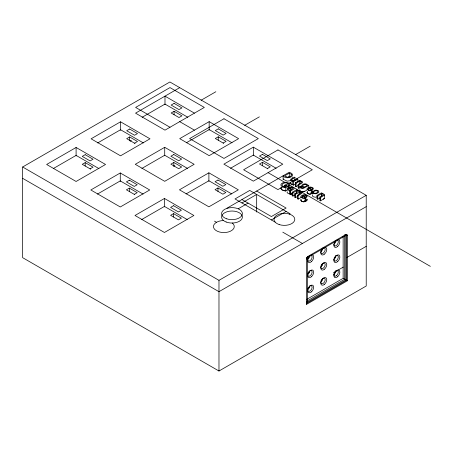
<?xml version="1.0" encoding="UTF-8"?>
<svg xmlns="http://www.w3.org/2000/svg" width="453" height="453" viewBox="0 0 453 453"><rect width="100%" height="100%" fill="white"/><g stroke="black" fill="none" stroke-linecap="round" stroke-linejoin="round"><path stroke-width="0.68" d="M324.382 198.272L324.286 194.552A2.65 1.529 0 0 0 323.408 193.861L322.921 193.674A2.106 1.217 0 0 0 322.111 193.561L321.522 193.59L321.522 196.308M324.382 194.869L324.365 194.988A2.061 1.189 0 0 1 324.042 195.441L320.65 197.451L319.903 197.021L319.903 200.419L320.65 200.849L324.371 198.363L323.363 199.286M302.593 185.849L303.312 185.045A5.521 3.188 0 0 1 303.516 184.92A3.777 2.18 0 0 1 304.201 184.597A1.971 1.138 0 0 1 305.062 184.422M289.727 188.21L289.529 187.236L289.71 188.261M301.019 199.49L300.871 200.475L301.925 201.398L303.476 201.817L305.09 201.591L305.09 198.193L304.416 197.689L303.527 197.831A1.427 0.827 0 0 1 303.142 197.808A1.489 0.861 0 0 1 302.785 197.729L302.015 197.287A1.659 0.957 0 0 1 301.84 196.998A1.84 1.059 0 0 1 301.828 196.676C302.927 194.229 305.996 200 307.111 196.557A2.712 1.569 0 0 0 307.1 196.064A2.537 1.467 0 0 0 306.828 195.617L304.773 194.728A2.758 1.591 0 0 0 303.901 194.722L302.174 195.22L300.871 196.33A2.599 1.501 0 0 0 300.837 196.993L302.938 198.352A2.435 1.41 0 0 0 304.229 198.386L305.09 198.193M300.962 199.569C299.914 201.732 305.175 202.44 304.671 201.279M313.533 191.908L314.122 191.376A4.96 2.865 0 0 1 314.637 191.087L315.356 190.821A1.812 1.048 0 0 1 315.956 190.73A1.755 1.014 0 0 1 317.808 191.862A1.897 1.093 0 0 1 317.615 192.208L317.043 192.678A5.243 3.024 0 0 1 316.726 192.853L315.786 193.204A1.767 1.019 0 0 1 315.282 193.267A1.744 1.008 0 0 1 313.414 192.197M299.173 194.711L299.269 191.846A1.512 0.872 0 0 0 299.32 191.477A1.569 0.906 0 0 0 299.218 191.257L298.918 190.968A2.928 1.693 0 0 0 298.589 190.764L298.351 190.656A2.078 1.2 0 0 0 297.717 190.481A2.242 1.297 0 0 0 296.641 190.464L296.641 193.188M307.366 191.659L307.026 192.644L307.938 193.629L309.575 194.139L311.302 193.924L311.302 190.526L310.628 190.022L309.739 190.164A1.427 0.827 0 0 1 309.354 190.141A1.489 0.861 0 0 1 308.991 190.062L308.227 189.62A1.659 0.957 0 0 1 308.051 189.331A1.84 1.059 0 0 1 308.04 189.014C309.133 186.562 312.208 192.332 313.323 188.89A2.712 1.569 0 0 0 313.312 188.397A2.537 1.467 0 0 0 313.04 187.95L310.985 187.061A2.758 1.591 0 0 0 310.112 187.055L308.385 187.553L307.083 188.669A2.599 1.501 0 0 0 307.049 189.326L309.15 190.685A2.435 1.41 0 0 0 310.441 190.719L311.302 190.526M291.726 179.558L295.011 177.559L295.011 180.277M307.293 191.738C305.775 193.935 311.398 194.858 310.883 193.612M288.312 187.921L288.635 184.15A2.882 1.665 0 0 0 287.972 183.493M312.785 194.779L312.644 194.943A2.639 1.523 0 0 0 312.411 195.526A2.741 1.58 0 0 0 313.006 196.528L313.102 196.596A3.788 2.186 0 0 0 313.391 196.772L315.407 197.253L317.327 196.783M289.235 188.221L289.235 185.504L289.773 184.66A2.441 1.41 0 0 0 289.773 184.36L289.603 183.941A3.924 2.265 0 0 0 289.24 183.522L288.708 183.12A5.815 3.358 0 0 0 288.085 182.78L286.568 182.31A3.352 1.937 0 0 0 285.481 182.231L284.359 182.355A5.26 3.035 0 0 0 282.785 182.859L281.568 183.646A4.655 2.684 0 0 0 281.075 184.252L280.945 184.569A3.528 2.038 0 0 0 280.945 185.209L281.075 185.532A4.643 2.684 0 0 0 281.562 186.143L281.908 186.426A5.538 3.199 0 0 0 282.491 186.783A5.396 3.114 0 0 0 284.773 187.485L285.792 187.599L288.046 186.296L288.046 188.335M287.417 191.879L287.321 191.964A1.585 0.912 0 0 0 287.157 192.253A1.738 1.008 0 0 0 287.157 192.57L287.898 193.312A3.284 1.897 0 0 0 288.867 193.703A2.865 1.653 0 0 0 289.15 193.765L290.163 193.878M312.887 192.95L312.168 193.454L312.796 193.029M308.759 185.492L303.278 188.414A2.084 1.206 0 0 1 302.451 188.476L302.281 188.471A2.525 1.461 0 0 1 301.585 188.346L300.214 187.695L299.626 186.863A1.512 0.872 0 0 1 299.733 186.517C299.977 185.809 301.205 186.353 300.639 186.846A0.781 0.453 0 0 0 300.628 187.004L301.941 187.865A1.257 0.725 0 0 0 302.191 187.904A1.376 0.793 0 0 0 302.797 187.882L304.167 187.27L303.414 187.236A2.072 1.2 0 0 1 302.757 187.078L301.834 186.483L301.619 185.707A3.347 1.931 0 0 1 301.964 185.073L302.474 184.643A4.689 2.707 0 0 1 303.017 184.337A4.02 2.322 0 0 1 304.082 183.969L304.835 183.856A2.384 1.376 0 0 1 306.262 184.02L307.213 184.535A2.129 1.229 0 0 1 307.502 184.937L307.536 185.402L308.068 185.096L308.759 185.492L308.759 187.536M301.602 186.727L301.941 186.523L300.52 187.349M292.162 193.522L290.837 194.36L292.411 193.38M22.65 166.993L169.898 81.982L366.222 195.328L366.222 286.007L218.975 371.018L22.65 257.672L22.65 166.993L218.975 280.339L366.222 195.328M76.098 147.468L46.648 164.473L76.098 181.472L105.543 164.473L76.098 147.468L76.098 155.911M120.543 121.812L91.093 138.811L120.543 155.815L149.988 138.811L120.543 121.812L120.543 130.254M179.711 87.65L135.538 113.154L164.988 130.153L204.337 107.423L169.983 87.588L135.628 107.423L169.983 127.259M53.256 168.59L76.098 155.402L98.935 168.59M97.701 142.927L120.543 129.745L143.38 142.927M142.151 117.27L164.988 104.082L187.825 117.27M90.102 168.856L93.046 167.157L85.192 162.621L82.248 164.32L90.628 169.162M134.547 143.193L137.491 141.495L129.637 136.959L126.693 138.663L135.073 143.499M174.082 111.302L171.138 113.001L178.992 117.537L181.936 115.832L174.082 111.302L174.082 114.7M130.164 141.206L131.387 140.498M201.16 100.215L215.849 91.738M120.272 172.972L90.821 189.977L120.272 206.976L149.716 189.977L120.272 172.972L120.272 181.415M164.716 147.31L135.266 164.314L164.716 181.319L194.161 164.314L164.716 147.31L164.716 155.753M209.161 121.653L179.711 138.652L209.161 155.656L238.612 138.652L209.161 121.653L209.161 130.096M97.429 194.094L120.272 180.906L143.108 194.094M141.88 168.431L164.716 155.249L187.553 168.431M186.325 142.774L209.161 129.586L231.998 142.774M134.275 194.36L137.219 192.661L129.365 188.125L126.421 189.824L134.801 194.665M173.81 162.463L170.866 164.167L178.72 168.697L181.664 166.998L173.81 162.463L173.81 165.866M223.165 143.04L226.109 141.336L218.255 136.806L215.311 138.505L223.691 143.341M173.663 166.319L174.886 165.611M244.66 125.328L259.348 116.851M164.445 198.476L134.994 215.481L164.445 232.48L193.89 215.481L164.445 198.476L164.445 206.919M208.89 172.814L179.439 189.818L208.89 206.823L238.34 189.818L208.89 172.814L208.89 181.257M253.335 147.157L223.884 164.156L253.335 181.16L282.785 164.156L253.335 147.157L253.335 155.6M141.608 219.597L164.445 206.409L187.282 219.597M186.053 193.935L208.89 180.753L231.726 193.935M230.498 168.278L253.335 155.09L276.171 168.278M173.539 213.629L170.594 215.328L178.448 219.864L181.393 218.159L173.539 213.629L173.539 217.027M217.984 187.967L215.039 189.665L222.893 194.201L225.837 192.502L217.984 187.967L217.984 191.37M267.338 168.539L270.282 166.84L262.429 162.31L259.484 164.009L267.865 168.844M295.475 154.666L310.163 146.189M226.93 208.216L289.201 172.265C298.544 175.515 286.07 180.622 283.114 175.781L283.114 179.178L287.106 181.149L290.616 180.622M291.483 174.518A5.391 3.114 0 0 0 290.549 173.895L289.291 173.148L284.637 175.832L285.939 176.579M241.947 202.95L256.675 194.445L256.675 212.038M283.114 179.178L283.499 178.963M287.836 177.383L289.291 176.545L289.926 176.913M238.278 208.765L248.097 203.097M284.75 187.259L284.75 185.22L285.464 184.807L288.046 186.296M295.633 183.861L293.431 185.135L292.763 184.75L292.763 181.347L293.408 180.974L292.513 180.985A2.157 1.246 0 0 1 291.726 180.815L291.489 180.719A2.554 1.472 0 0 1 290.6 179.954L290.554 179.586A1.806 1.042 0 0 1 290.713 179.303L290.764 179.246A2.441 1.41 0 0 1 290.928 179.094L294.263 177.123L295.011 177.559M292.763 181.347L293.431 181.732L297.836 179.19L297.836 181.908M298.465 185.26L296.058 186.653L295.311 186.223L295.311 182.819L299.722 180.277L300.39 180.662L299.767 181.024L299.767 183.748M292.763 184.75L293.244 184.467M295.311 182.819L296.058 183.25L298.878 181.647L300.124 181.41A1.676 0.968 0 0 1 300.837 181.579A1.948 1.127 0 0 1 301.16 181.744L301.228 181.789A1.291 0.747 0 0 1 301.511 182.18A1.008 0.583 0 0 1 301.426 182.463L298.148 184.456L298.148 187.859L298.895 188.289L299.569 187.899M287.485 190.022L285.792 190.996L284.076 190.758L281.908 189.824L280.922 188.527L281.075 187.65L280.996 188.771L281.908 189.824L285.792 190.996L285.792 187.599M295.311 186.223L295.86 185.906M298.148 184.456L298.895 184.892L302.287 182.882A2.061 1.189 0 0 0 302.615 182.429L302.53 181.993A2.65 1.529 0 0 0 301.653 181.302L301.166 181.115A2.106 1.217 0 0 0 300.35 180.996L299.767 181.024M298.148 187.859L298.482 187.667M295.22 194.779L292.932 196.098L292.185 195.668L292.185 192.27L296.596 189.722L297.264 190.107L296.641 190.464M292.185 192.27L292.932 192.701L296.483 190.872A1.297 0.747 0 0 1 297.134 190.86A1.552 0.895 0 0 1 297.887 191.098L298.216 191.404A0.776 0.447 0 0 1 298.233 191.591L294.807 193.782L294.807 197.18L295.549 197.61L297.791 196.319M292.185 195.668L292.734 195.351M294.807 193.782L295.549 194.212L299.563 192.344A1.416 0.815 0 0 1 300.124 192.44L300.248 192.491A1.75 1.008 0 0 1 300.554 192.644L300.611 192.684A1.093 0.629 0 0 1 300.849 193.023A0.883 0.51 0 0 1 300.73 193.312L297.417 195.288L297.417 198.691L298.159 199.116L301.183 197.372M304.948 191.092C303.408 192.236 301.002 192.14 299.756 190.622C299.977 189.286 299.552 189.688 299.835 190.741C301.958 193.04 305.384 191.285 307.327 189.722M294.807 197.18L295.163 196.976M297.417 195.288L298.159 195.719L301.902 193.329A1.455 0.844 0 0 0 301.941 193.018L300.86 192.123L299.173 191.987M297.417 198.691L297.763 198.488M271.398 219.948L286.12 211.449M320.22 197.825L317.813 199.212L317.066 198.782L317.066 195.385L321.477 192.836L322.151 193.227L321.522 193.59M317.066 195.385L317.813 195.815L320.633 194.212L321.879 193.969A1.676 0.968 0 0 1 322.598 194.139A1.948 1.127 0 0 1 322.915 194.303L322.983 194.348A1.291 0.747 0 0 1 323.266 194.739A1.008 0.583 0 0 1 323.182 195.028L319.903 197.021M289.546 214.139L290.163 213.782L249.728 190.436L235.005 198.941L275.113 222.095M317.066 198.782L317.615 198.465M319.903 200.419L320.237 200.226M366.222 206.664L218.975 291.675L22.65 178.329M307.932 256.415L345.803 234.546A2.208 1.274 -60 0 1 347.372 235.458L347.377 280.792L306.539 304.371L306.539 258.125A1.104 0.64 -60 0 1 306.67 257.542M346.59 257.672L366.222 246.336M333.476 272.768L343.289 267.1M306.658 299.41L343.136 278.346L343.136 236.228M306.653 301.228L344.71 279.258L345.803 279.886L345.803 235.452L344.71 234.824M306.539 302.559L345.803 279.886M289.773 188.595C289.042 186.415 291.862 186.846 292.978 187.519A5.974 3.448 0 0 1 293.38 187.763L293.77 188.063A2.407 1.387 0 0 1 293.952 188.278L294.088 188.59A1.166 0.674 0 0 1 294.088 188.703A1.455 0.838 0 0 1 294.003 188.912L290.894 190.911A2.361 1.365 0 0 0 290.554 191.325L290.554 194.728L289.773 194.275L289.773 190.877A2.271 1.314 0 0 1 290.169 190.475M290.571 190.005C287.972 190.713 287.746 187.57 290.271 188.935A8.613 4.972 0 0 0 291.76 189.49L291.5 189.631A2.712 1.569 0 0 1 290.588 190.028M287.859 177.197L289.982 176.653L291.562 175.396A2.316 1.336 0 0 0 291.539 174.598M288.312 185.198L289.235 185.504M194.433 113.154L164.988 96.149L164.988 104.592M297.836 179.19L297.089 178.759L293.742 180.549A1.331 0.764 0 0 1 293.091 180.605L292.972 180.594A1.767 1.019 0 0 1 291.975 180.266L291.789 180.113A1.116 0.646 0 0 1 291.721 179.558M311.845 189.331L309.382 187.91A1.812 1.048 0 0 1 311.426 187.684A1.812 1.048 0 0 1 312.53 188.691M310.781 192.831L312.179 193.448L312.015 190.141M179.711 121.653L194.433 130.153M268.057 172.661L284.592 182.208M289.495 185.034L430.35 266.358M303.17 195.577L305.633 196.998A2.276 1.314 0 0 0 306.222 196.359M284.75 185.22L286.539 186.257L285.407 186.908L284.224 186.721A3.726 2.152 0 0 1 282.111 185.441L282.072 185.322A2.497 1.444 0 0 1 282.026 184.733L282.836 183.782A5.861 3.386 0 0 1 283.374 183.454L283.544 183.369A4.383 2.531 0 0 1 284.665 182.972A2.995 1.727 0 0 1 285.65 182.848A2.18 1.257 0 0 1 286.047 182.859L287.978 183.488M289.773 190.877L290.554 191.325M304.569 200.492C305.424 202.225 307.864 200.283 306.891 199.088M256.675 191.047L286.12 208.052L271.398 216.551L241.947 199.547M282.785 232.168L302.417 243.499M343.306 278.442L344.569 279.178M345.939 279.965L347.208 280.696M214.484 221.138L216.506 222.31M313.006 193.125L313.102 193.199A3.788 2.186 0 0 0 313.391 193.374L315.968 193.81L318.391 192.695A2.831 1.636 0 0 0 318.827 191.874A2.797 1.614 0 0 0 318.136 190.804M289.773 187.236L290.401 187.718L292.134 187.763A3.556 2.05 0 0 1 292.525 187.978C293.861 189.133 291.404 189.411 290.769 188.516A11.183 6.455 0 0 0 290.231 188.284L289.994 188.199A2.582 1.489 0 0 0 289.212 188.029A1.738 1.008 0 0 0 287.627 188.306L287.321 188.567A1.585 0.912 0 0 0 287.157 188.85A1.738 1.008 0 0 0 287.157 189.167L287.898 189.909A3.284 1.897 0 0 0 288.867 190.305A2.865 1.653 0 0 0 289.15 190.362L290.163 190.475L290.163 192.514M292.389 177.65L292.746 178.272M306.947 199.161L307.055 200.124L305.803 201.206L305.803 197.808M344.71 235.526L344.71 279.258M320.65 197.451L320.65 200.849M317.813 195.815L317.813 199.212M308.725 188.238L308.725 190.283M302.513 195.906L302.513 197.95M300.866 186.574L300.866 187.933M298.895 184.892L298.895 188.289M298.159 195.719L298.159 199.116M296.058 183.25L296.058 186.653M295.549 194.212L295.549 197.61M293.431 181.732L293.431 185.135M292.932 192.701L292.932 196.098M289.291 173.148L289.291 176.545M262.429 162.31L262.429 165.707M218.975 280.339L218.975 371.018M218.255 136.806L218.255 140.203M129.637 136.959L129.637 140.362M129.365 188.125L129.365 191.523M85.192 162.621L85.192 166.019M232.31 223.04A10.413 6.014 0 0 1 228.176 232.027A10.413 6.014 0 0 1 213.725 227.921A10.413 6.014 0 0 1 223.544 220.549M306.794 302.757A1.472 1.2 -60 0 1 306.455 304.286M306.539 258.125A1.11 0.64 0 0 1 306.539 259.031A2.208 1.274 -60 0 1 308.108 256.313A1.11 0.64 60 0 1 307.394 256.8M345.803 234.546A1.11 0.64 60 0 1 345.016 234.999A1.104 0.64 -60 0 1 345.803 235.458M347.377 235.452A1.11 0.64 0 0 1 345.803 235.452M309.733 255.628A3.114 1.801 -60 0 1 307.842 259.235M322.825 248.068A3.114 1.801 -60 0 1 320.934 251.681M335.82 241.285A3.114 1.801 -60 0 1 334.02 244.122M309.71 271.115A3.114 1.801 -60 0 1 307.842 274.348M309.003 272.513A4.224 2.441 -60 0 1 308.538 273.289M309.727 286.036A3.114 1.801 -60 0 1 307.842 289.461M309.139 287.361A4.224 2.441 -60 0 1 308.538 288.402M322.819 263.369A3.114 1.801 -60 0 1 320.934 266.794M322.225 264.688A4.224 2.441 -60 0 1 321.624 265.73M322.825 278.295A3.114 1.801 -60 0 1 320.934 281.908M335.911 255.628A3.114 1.801 -60 0 1 334.02 259.235M335.316 257.134A4.224 2.441 -60 0 1 334.88 257.921M335.911 270.741A3.114 1.801 -60 0 1 334.02 274.348M320.922 251.013A3.114 1.801 -60 0 1 324.473 247.972A3.114 1.801 -60 0 1 323.952 252.446A3.114 1.801 -60 0 1 320.792 252.162M334.071 243.255A3.114 1.801 -60 0 1 337.672 240.475A3.114 1.801 -60 0 1 336.896 245.045A3.114 1.801 -60 0 1 333.872 244.427M307.836 273.686A3.114 1.801 -60 0 1 311.222 270.583A3.114 1.801 -60 0 1 311.222 274.654A3.114 1.801 -60 0 1 307.836 275.464M309.127 286.556A3.114 1.801 -60 0 1 311.964 286.415A3.114 1.801 -60 0 1 310.667 290.435A3.114 1.801 -60 0 1 307.836 290.577M307.836 288.799A3.114 1.801 -60 0 1 308.459 287.406M320.922 266.126A3.114 1.801 -60 0 1 324.507 263.102A3.114 1.801 -60 0 1 323.855 267.661A3.114 1.801 -60 0 1 320.786 267.094M322.83 278.487A3.114 1.801 -60 0 1 325.186 279.484A3.114 1.801 -60 0 1 323.148 283.385A3.114 1.801 -60 0 1 320.792 282.389M320.922 281.239A3.114 1.801 -60 0 1 321.93 279.314M335.458 256.183A3.114 1.801 -60 0 1 338.249 256.591A3.114 1.801 -60 0 1 336.183 260.747A3.114 1.801 -60 0 1 333.878 259.354M334.071 258.369A3.114 1.801 -60 0 1 334.756 256.993M307.836 258.572A3.114 1.801 -60 0 1 311.222 255.469A3.114 1.801 -60 0 1 311.222 259.541A3.114 1.801 -60 0 1 307.836 260.35M303.193 195.588A1.812 1.048 0 0 1 305.214 195.351A1.812 1.048 0 0 1 306.319 196.359M291.036 193.267A2.712 1.569 0 0 1 290.645 193.408M312.434 188.691A2.276 1.314 0 0 1 311.817 189.32M305.062 184.405A1.614 0.934 0 0 1 306.794 185.424A1.789 1.036 0 0 1 306.624 185.758L306.007 186.274A5.108 2.95 0 0 1 305.594 186.5L304.699 186.806A1.569 0.906 0 0 1 302.644 185.883M287.819 177.27A3.301 1.908 0 0 1 286.024 176.545M313.006 193.125A2.741 1.58 0 0 1 312.4 192.123A2.639 1.523 0 0 1 312.644 191.545L315.101 190.22A2.508 1.444 0 0 1 316.047 190.152A3.075 1.772 0 0 1 318.125 190.815M313.38 192.174A1.767 1.019 0 0 1 313.493 191.885M290.543 183.074C290.622 184.62 294.699 184.552 291.726 184.212C289.999 184.462 291.064 181.568 290.543 183.04M290.566 194.699L290.809 194.382L290.566 194.699M85.192 154.688L82.248 156.387L90.102 160.923L93.046 159.218L85.192 154.688M129.637 129.026L126.693 130.724L134.547 135.26L137.491 133.561L129.637 129.026M174.082 103.363L171.138 105.068L178.992 109.598L181.936 107.899L174.082 103.363M223.975 118.76L189.614 138.595L223.975 158.431L258.329 138.595L223.975 118.76M129.365 180.192L126.421 181.891L134.275 186.426L137.219 184.722L129.365 180.192M173.81 154.53L170.866 156.228L178.72 160.764L181.664 159.065L173.81 154.53M218.255 128.867L215.311 130.572L223.165 135.102L226.109 133.403L218.255 128.867M173.539 205.696L170.594 207.395L178.448 211.93L181.393 210.226L173.539 205.696M217.984 180.034L215.039 181.732L222.893 186.268L225.837 184.569L217.984 180.034M262.429 154.371L259.484 156.075L267.338 160.605L270.282 158.907L262.429 154.371M277.961 149.926L243.606 169.762L277.961 189.603L312.321 169.762L277.961 149.926M346.59 234.999L307.327 257.672L307.327 303.012L346.59 280.339L346.59 234.999M283.459 186.812L285.147 186.291L283.459 186.812M279.178 224.563A10.413 6.014 0 0 0 294.795 219.36A10.413 6.014 0 0 0 279.178 214.15A10.413 6.014 0 0 0 279.178 224.563M226.16 222.015A10.413 6.014 0 0 0 242.372 217.457A10.413 6.014 0 0 0 227.429 211.63A10.413 6.014 0 0 0 226.16 222.015M226.783 218.839A10.413 6.014 0 0 0 242.4 213.635A10.413 6.014 0 0 0 226.783 208.425A10.413 6.014 0 0 0 226.783 218.839M324.546 254.048A4.224 2.441 -60 0 0 325.888 247.502A4.224 2.441 -60 0 0 320.888 251.936A4.224 2.441 -60 0 0 324.546 254.048M337.638 246.494A4.224 2.441 -60 0 0 338.974 239.948A4.224 2.441 -60 0 0 333.974 244.382A4.224 2.441 -60 0 0 337.638 246.494M311.46 276.721A4.224 2.441 -60 0 0 312.796 270.175A4.224 2.441 -60 0 0 307.797 274.609A4.224 2.441 -60 0 0 311.46 276.721M311.46 291.834A4.224 2.441 -60 0 0 312.796 285.288A4.224 2.441 -60 0 0 307.797 289.722A4.224 2.441 -60 0 0 311.46 291.834M324.546 269.161A4.224 2.441 -60 0 0 325.888 262.615A4.224 2.441 -60 0 0 320.888 267.049A4.224 2.441 -60 0 0 324.546 269.161M324.546 284.274A4.224 2.441 -60 0 0 325.888 277.729A4.224 2.441 -60 0 0 320.888 282.162A4.224 2.441 -60 0 0 324.546 284.274M337.638 261.608A4.224 2.441 -60 0 0 338.974 255.062A4.224 2.441 -60 0 0 333.974 259.495A4.224 2.441 -60 0 0 337.638 261.608M336.647 275.509A3.114 1.801 -60 0 0 337.632 270.684A3.114 1.801 -60 0 0 333.946 273.952A3.114 1.801 -60 0 0 336.647 275.509M337.638 276.721A4.224 2.441 -60 0 0 338.974 270.175A4.224 2.441 -60 0 0 333.974 274.609A4.224 2.441 -60 0 0 337.638 276.721M311.46 261.608A4.224 2.441 -60 0 0 312.796 255.062A4.224 2.441 -60 0 0 307.797 259.495A4.224 2.441 -60 0 0 311.46 261.608"/></g></svg>
